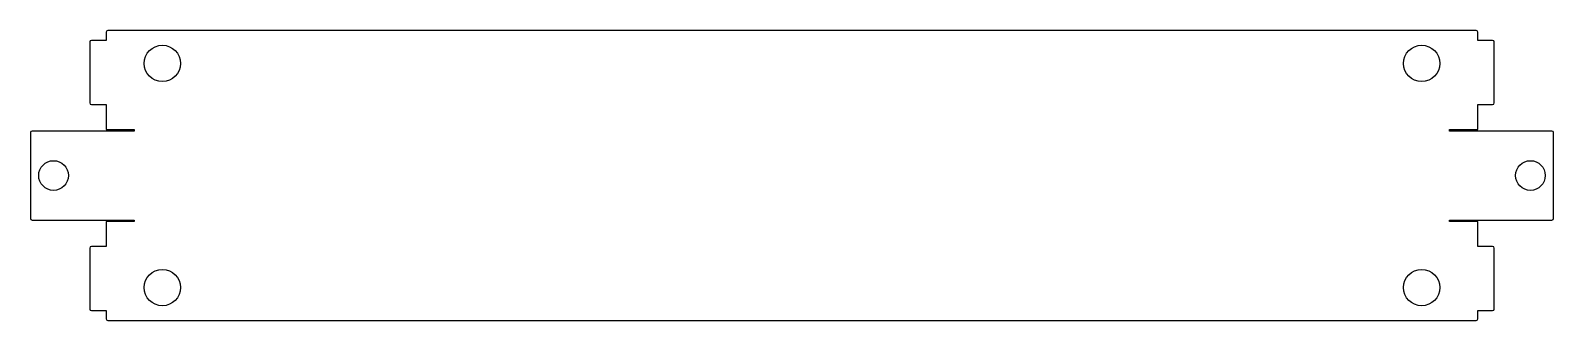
# Model space of a CAD drawing. Extents: x 10 to 472, y 205 to 293.
import ezdxf

# ---------------------------------------------------------------- set-up
doc = ezdxf.new("R2010")
doc.units = 0
doc.layers.add('BRANDLIJN', color=93, linetype='CONTINUOUS')

msp = doc.modelspace()

# ---------------------------------------------------------------- linework, layer by layer
at = {"layer": 'BRANDLIJN'}
for p, q in [((32.59, 292.1), (32.59, 289.6)), ((448.09, 292.6), (33.09, 292.6)), ((448.59, 289.6), (448.59, 292.1)), ((27.59, 289.1), (27.59, 270.6)), ((32.59, 289.6), (28.09, 289.6)), ((453.09, 289.6), (448.59, 289.6)), ((453.59, 270.6), (453.59, 289.1)), ((28.09, 270.1), (32.59, 270.1)), ((32.59, 270.1), (32.59, 262.59)), ((448.59, 262.59), (448.59, 270.1)), ((448.59, 270.1), (453.09, 270.1)), ((9.58, 261.59), (9.58, 235.59)), ((41.09, 262.09), (10.08, 262.09)), ((32.59, 262.59), (41.09, 262.59)), ((41.09, 262.59), (41.09, 262.09)), ((440.08, 262.09), (440.08, 262.59)), ((440.08, 262.59), (448.59, 262.59)), ((471.09, 262.09), (440.08, 262.09)), ((471.59, 235.59), (471.59, 261.59)), ((10.08, 235.09), (41.09, 235.09)), ((41.09, 234.59), (32.59, 234.59)), ((32.59, 234.59), (32.59, 227.09)), ((41.09, 235.09), (41.09, 234.59)), ((440.08, 235.09), (471.09, 235.09)), ((440.08, 234.59), (440.08, 235.09)), ((448.59, 234.59), (440.08, 234.59)), ((448.59, 227.09), (448.59, 234.59)), ((27.59, 226.59), (27.59, 208.09)), ((32.59, 227.09), (28.09, 227.09)), ((453.09, 227.09), (448.59, 227.09)), ((453.59, 208.09), (453.59, 226.59)), ((28.09, 207.59), (32.59, 207.59)), ((32.59, 207.59), (32.59, 205.09)), ((33.09, 204.59), (448.09, 204.59)), ((448.59, 205.09), (448.59, 207.59)), ((448.59, 207.59), (453.09, 207.59))]:
    msp.add_line(p, q, dxfattribs=at)
for centre, radius in [((49.59, 282.6), 5.5), ((431.59, 282.6), 5.5), ((16.58, 248.59), 4.5), ((464.59, 248.59), 4.5), ((49.59, 214.59), 5.5), ((431.59, 214.59), 5.5)]:
    msp.add_circle(centre, radius, dxfattribs=at)
for centre, start, end in [((33.09, 292.1), 90, 180), ((448.09, 292.1), 0, 90), ((28.09, 289.1), 90, 180), ((453.09, 289.1), 0, 90), ((28.09, 270.6), 180, 270), ((453.09, 270.6), 270, 0), ((10.08, 261.59), 90, 180), ((471.09, 261.59), 0, 90), ((10.08, 235.59), 180, 270), ((471.09, 235.59), 270, 360), ((28.09, 226.59), 90, 180), ((453.09, 226.59), 0, 90), ((28.09, 208.09), 180, 270), ((453.09, 208.09), 270, 0), ((33.09, 205.09), 180, 270), ((448.09, 205.09), 270, 0)]:
    msp.add_arc(centre, 0.5, start, end, dxfattribs=at)

doc.saveas('drawing.dxf')
